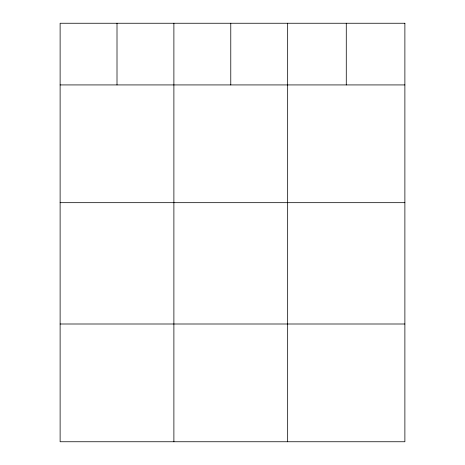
<?xml version="1.0" encoding="UTF-8"?>
<svg xmlns="http://www.w3.org/2000/svg" width="465" height="465" viewBox="0 0 465 465"><rect width="100%" height="100%" fill="white"/><g stroke="black" fill="none" stroke-linecap="round" stroke-linejoin="round"><path stroke-width="0.7" d="M60.119 84.926L404.881 84.926M60.119 202.676L404.881 202.676M60.119 324L404.881 324M346.274 23.25L346.274 84.926M287.661 23.25L287.661 441.75M230.774 23.25L230.774 84.926M173.887 23.25L173.887 441.75M117.006 23.25L117.006 84.926M404.881 23.25L60.119 23.25L60.119 441.75L404.881 441.75L404.881 23.25"/></g></svg>
